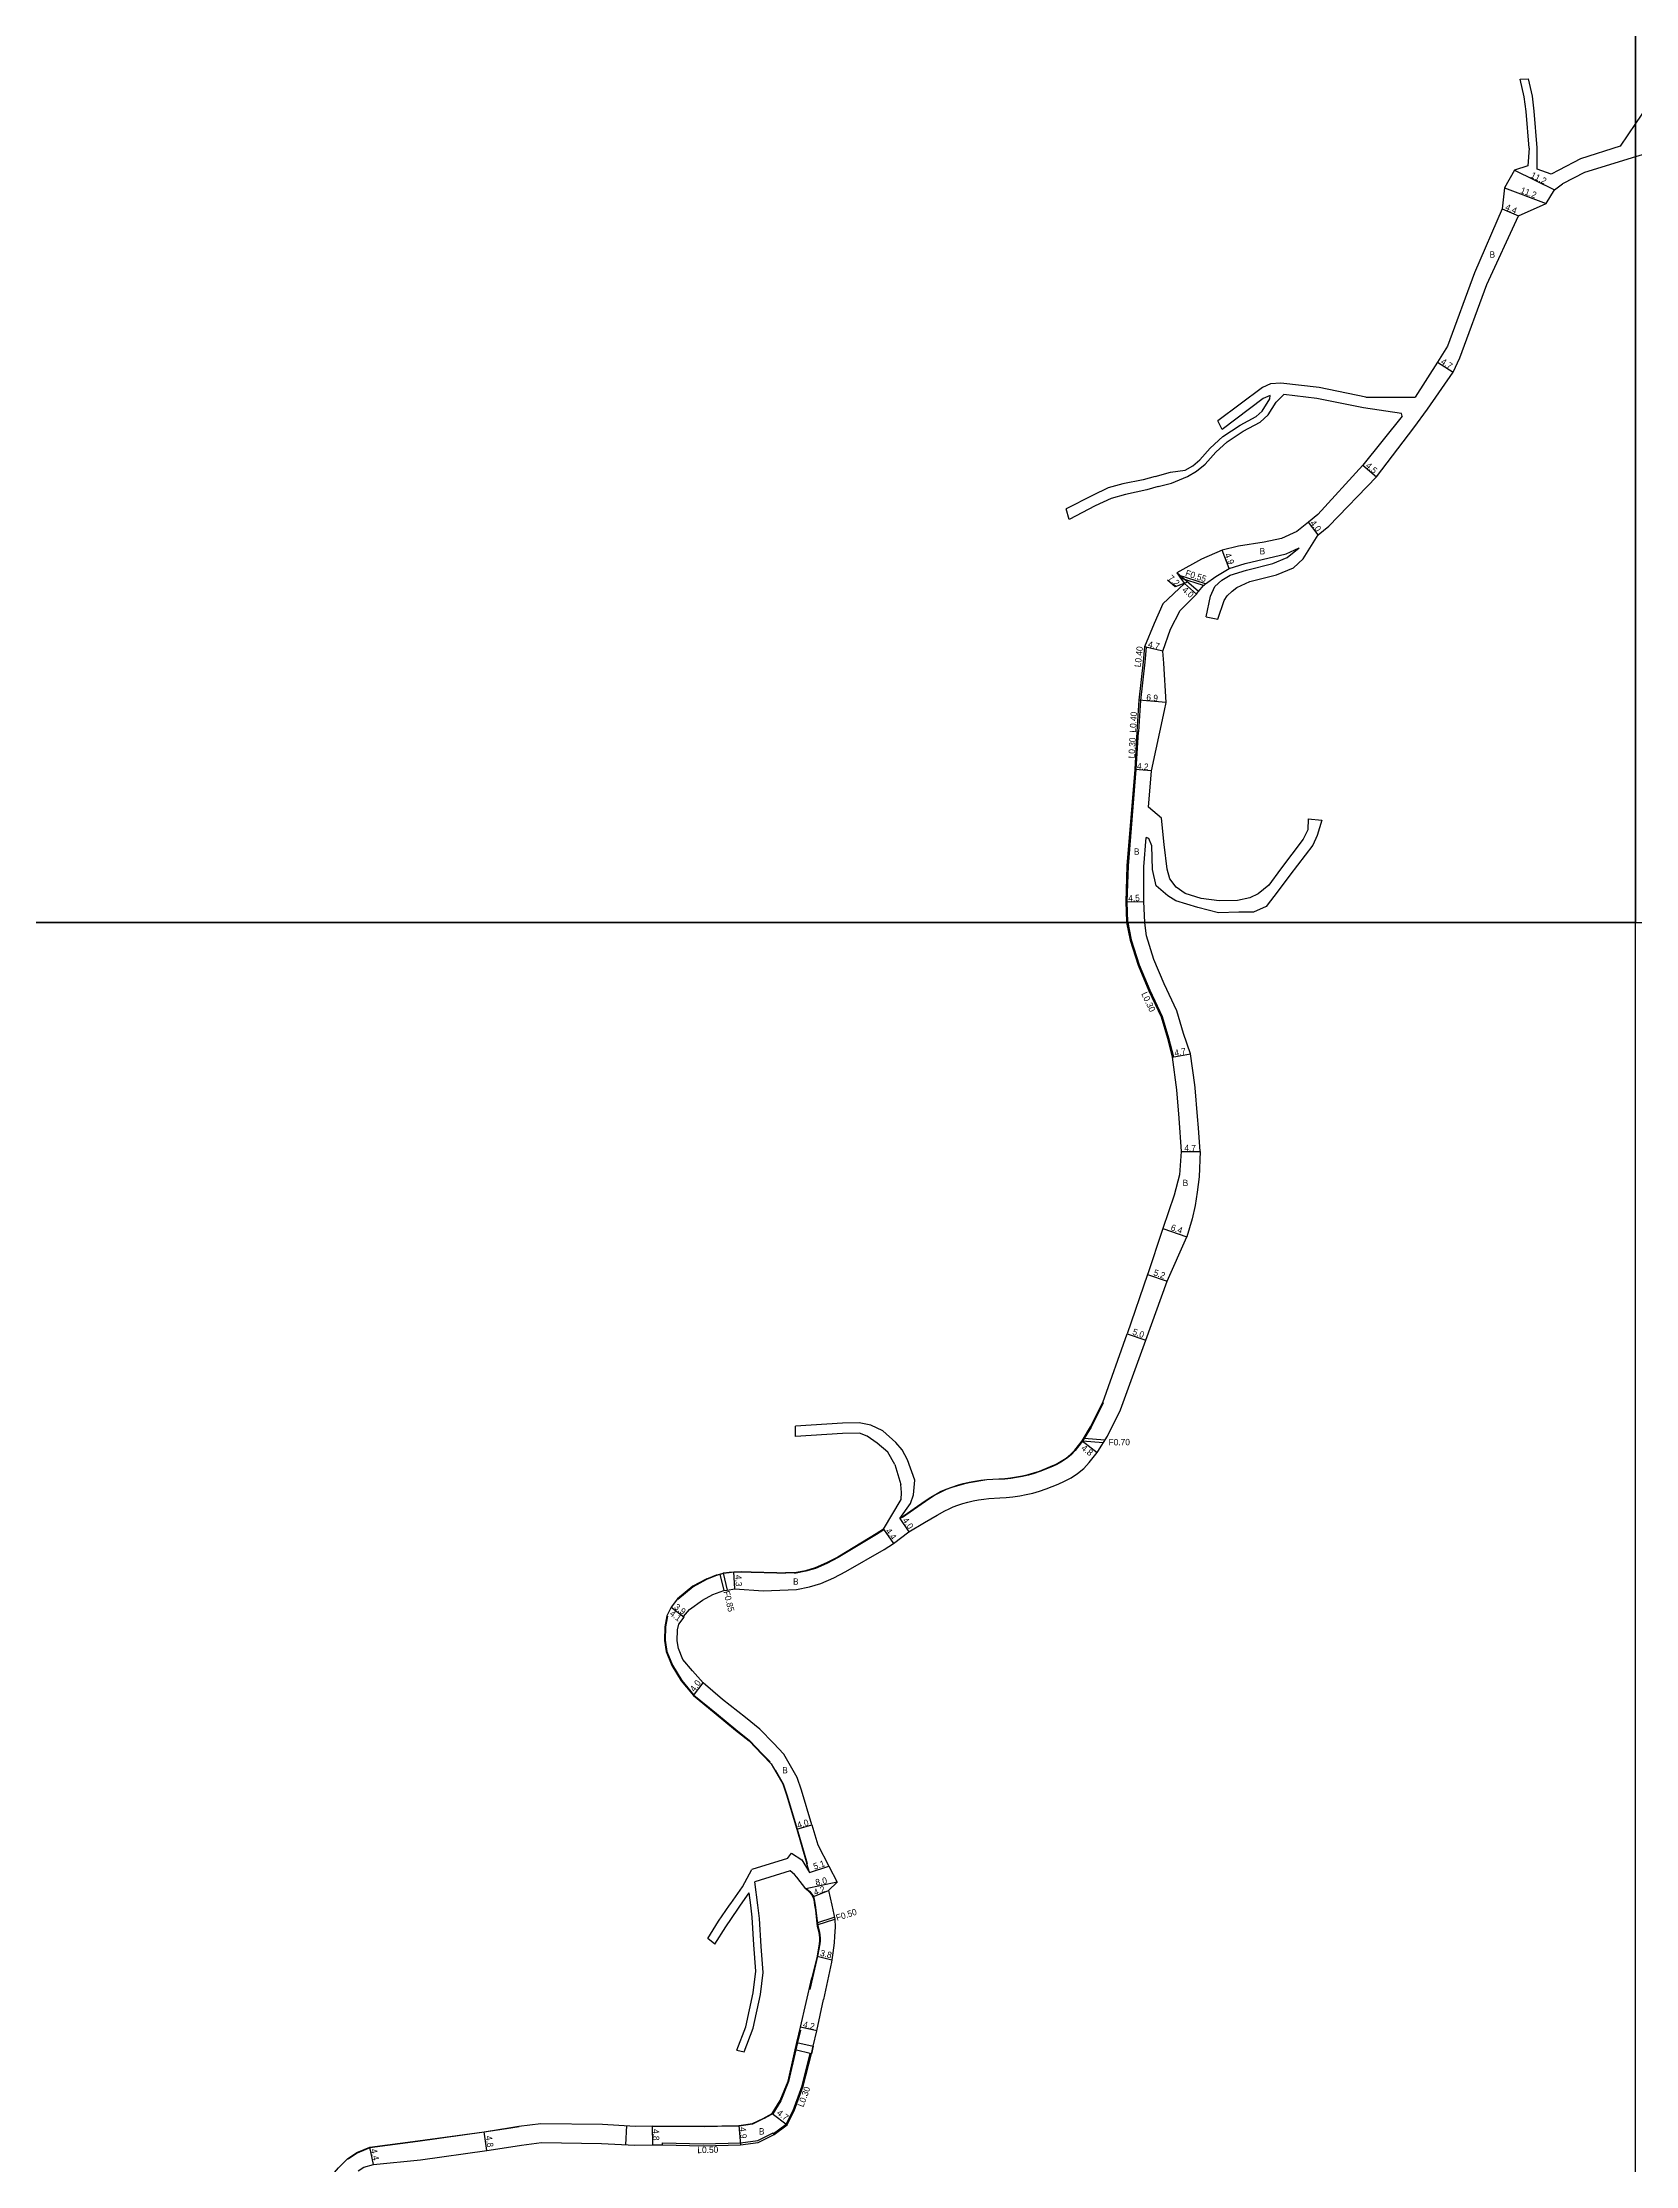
# Model space of a CAD drawing. Header units: metres. Extents: x -24000 to -20000, y -99000 to -96000.
# Drawn here: x -22800 to -22400, y -98112 to -97579 of the extents above; entities that cross this region are included whole.
import ezdxf

# ---------------------------------------------------------------- set-up
doc = ezdxf.new("R2010")
doc.units = ezdxf.units.M
doc.header["$LTSCALE"] = 2.5
for name, color, linetype in [('側溝・桝', 7, 'Continuous'), ('図郭', 7, 'Continuous'), ('幅員', 7, 'Continuous'), ('歩道・分離帯・安全施設', 7, 'Continuous'), ('舗装', 7, 'Continuous'), ('道路', 7, 'Continuous')]:
    doc.layers.add(name, color=color, linetype=linetype)
doc.styles.get("Standard").update_dxf_attribs({"font": ''})
doc.styles.get('Standard').set_extended_font_data('@MS PGothic')

msp = doc.modelspace()

# ---------------------------------------------------------------- linework, layer by layer
at = {"layer": '側溝・桝'}
for points in [[(-22507.97, -97714.95), (-22514.78, -97712.77)], [(-22508.45, -97715.38), (-22514.24, -97713.52)], [(-22522.88, -97730.82), (-22523.25, -97734.56), (-22524.33, -97744.19), (-22524.48, -97746.74)], [(-22522.88, -97730.82), (-22523.28, -97730.72)], [(-22524.48, -97746.73), (-22524.79, -97752.09)], [(-22524.89, -97752.08), (-22525.44, -97761.57), (-22527.39, -97785.76), (-22527.7, -97794.81), (-22527.52, -97799.77), (-22527.47, -97800)], [(-22525.19, -97752.07), (-22524.89, -97752.08), (-22524.79, -97752.09)], [(-22527.47, -97800), (-22526.6, -97804.3), (-22524.6, -97810.58), (-22521.93, -97816.96), (-22518.83, -97823.54), (-22517.23, -97828.89), (-22516.05, -97833.73)], [(-22516.35, -97833.79), (-22516.05, -97833.73)], [(-22538.96, -97930.09), (-22533.62, -97930.57)], [(-22538.55, -97929.42), (-22533.21, -97929.91)], [(-22629.93, -97963.57), (-22628.91, -97967.73)], [(-22629.12, -97963.34), (-22628.07, -97967.59)], [(-22605.57, -98051.12), (-22601.19, -98049.7)], [(-22605.51, -98051.63), (-22601.08, -98050.2)], [(-22616.44, -98104.07), (-22613.26, -98101.69), (-22611.51, -98098.29), (-22609.26, -98092.11), (-22607.23, -98083.95), (-22606.94, -98084.02)], [(-22644.32, -98106.38), (-22634.1, -98106.62), (-22624.76, -98106.43), (-22620.4, -98105.83), (-22616.54, -98103.9)], [(-22616.29, -98104.34), (-22616.44, -98104.07), (-22616.54, -98103.9)], [(-22644.31, -98106.88), (-22644.32, -98106.38)]]:
    msp.add_lwpolyline(points, dxfattribs=at)
at = {"layer": '図郭'}
for points in [[(-23200, -97800), (-22400, -97800), (-22400, -97200), (-23200, -97200)], [(-22400, -97800), (-21600, -97800), (-21600, -97200), (-22400, -97200)], [(-23200, -98400), (-22400, -98400), (-22400, -97800), (-23200, -97800)]]:
    msp.add_lwpolyline(points, close=True, dxfattribs=at)
at = {"layer": '幅員'}
for points in [[(-22432.94, -97615.46), (-22422.45, -97619.39)], [(-22430.41, -97611.02), (-22420.35, -97615.96)], [(-22433.46, -97620.75), (-22429.42, -97622.49)], [(-22449.74, -97659.22), (-22445.78, -97661.75)], [(-22468.47, -97685.13), (-22465.06, -97688.06)], [(-22479.68, -97702.61), (-22482.14, -97699.45)], [(-22502.01, -97711.05), (-22503.81, -97706.49)], [(-22512.48, -97714.51), (-22515.62, -97715.64), (-22517.54, -97714)], [(-22509.75, -97716.86), (-22515.21, -97712.17)], [(-22510.23, -97717.48), (-22513.27, -97714.87)], [(-22518.7, -97731.79), (-22523.28, -97730.72)], [(-22517.85, -97744.7), (-22524.73, -97744.15)], [(-22521.56, -97761.85), (-22525.74, -97761.55)], [(-22528, -97794.81), (-22523.5, -97794.65)], [(-22516.35, -97833.79), (-22511.73, -97832.92)], [(-22514.05, -97857.48), (-22509.35, -97857.51)], [(-22518.72, -97876.82), (-22512.67, -97878.88)], [(-22522.51, -97888.33), (-22517.6, -97890.02)], [(-22527.66, -97903.23), (-22522.94, -97904.86)], [(-22538.96, -97930.09), (-22535.18, -97933.05)], [(-22584.73, -97949.66), (-22582.44, -97952.94)], [(-22588.84, -97952.32), (-22586.33, -97955.94)], [(-22626.17, -97967.28), (-22626.37, -97962.98)], [(-22642.15, -97971.91), (-22639.05, -97974.27)], [(-22642.15, -97971.91), (-22638.89, -97974.39)], [(-22636.53, -97994.1), (-22634.13, -97990.89)], [(-22610.62, -98027.67), (-22606.79, -98026.51)], [(-22607.42, -98038.51), (-22602.58, -98036.9)], [(-22600.49, -98040.96), (-22608.31, -98042.64)], [(-22606.54, -98044.59), (-22602.63, -98043.05)], [(-22605.52, -98059.53), (-22601.83, -98060.43)], [(-22605.59, -98078.32), (-22609.68, -98077.37)], [(-22616.76, -98099.03), (-22613.03, -98101.89)], [(-22688.4, -98108.36), (-22689.1, -98103.61)], [(-22646.87, -98102.13), (-22646.79, -98106.93)], [(-22625.11, -98102.04), (-22624.73, -98106.92)], [(-22716.88, -98111.82), (-22717.83, -98107.52)]]:
    msp.add_lwpolyline(points, dxfattribs=at)
at = {"layer": '歩道・分離帯・安全施設'}
for points in [[(-22533.63, -97920.54), (-22536.68, -97926.68), (-22538.84, -97930.17), (-22540.69, -97932.53), (-22541.72, -97933.62), (-22542.88, -97934.57), (-22544.13, -97935.4), (-22545.44, -97936.12), (-22546.8, -97936.75), (-22549.6, -97937.85), (-22551.02, -97938.33), (-22552.46, -97938.75), (-22553.92, -97939.07), (-22555.4, -97939.34), (-22556.88, -97939.57), (-22558.37, -97939.71), (-22559.87, -97939.78), (-22562.86, -97939.95), (-22564.35, -97940.15), (-22565.83, -97940.4), (-22567.3, -97940.68), (-22568.76, -97941.02), (-22570.21, -97941.41), (-22571.64, -97941.86), (-22573.05, -97942.38), (-22574.42, -97942.99), (-22575.74, -97943.7), (-22577.01, -97944.49), (-22578.31, -97945.34), (-22584.08, -97949.38)], [(-22588.76, -97952.45), (-22590.59, -97953.64), (-22600.22, -97959.43), (-22603.04, -97960.89), (-22605.91, -97962.15), (-22608.36, -97962.88), (-22611.19, -97963.43)], [(-22613.41, -97963.44), (-22615.58, -97963.37), (-22622.07, -97963.21), (-22624.59, -97963.08), (-22626.36, -97963.13), (-22627.54, -97963.23), (-22628.99, -97963.46), (-22630.72, -97963.95), (-22633.28, -97964.95), (-22636.59, -97966.78), (-22640.47, -97969.93)], [(-22643.08, -97974.12), (-22643.57, -97976.83), (-22643.65, -97980.22), (-22643.23, -97983.01), (-22641.82, -97986.47), (-22639.49, -97990.27), (-22636.42, -97993.99), (-22630.76, -97998.62), (-22625.89, -98002.64), (-22622.46, -98005.38), (-22619.2, -98008.79), (-22617.32, -98010.73)], [(-22615.99, -98012.76), (-22614, -98016.22), (-22613.07, -98018.98), (-22610.47, -98027.62), (-22607.96, -98036.27)], [(-22608.21, -98042.53), (-22607.36, -98043.29), (-22606.78, -98043.92), (-22606.4, -98044.54), (-22606.21, -98045.28), (-22605.98, -98046.73)], [(-22605.98, -98046.73), (-22605.79, -98047.96), (-22605.4, -98051.34), (-22605.32, -98051.93), (-22604.88, -98053.5), (-22604.79, -98054.24), (-22604.74, -98054.92), (-22604.77, -98055.66), (-22604.85, -98056.46), (-22605.37, -98059.56), (-22606.67, -98064.98), (-22607.35, -98067.92)], [(-22609.69, -98078.08), (-22610.42, -98081.21), (-22610.88, -98083.06), (-22612.64, -98091), (-22614.63, -98095.85), (-22616.65, -98099.14), (-22616.99, -98099.32), (-22618.83, -98100.31), (-22619, -98100.41), (-22621.68, -98101.73), (-22625.1, -98102.19), (-22630.47, -98102.31), (-22633.76, -98102.38), (-22646.87, -98102.28), (-22646.87, -98102.28)], [(-22680.33, -98102.41), (-22682.39, -98102.73), (-22689.08, -98103.76), (-22705.72, -98106.04), (-22717.79, -98107.67), (-22720.98, -98108.96), (-22723.27, -98110.52)]]:
    msp.add_lwpolyline(points, dxfattribs=at)
at = {"layer": '舗装'}
msp.add_lwpolyline([(-22653.39, -98102.08), (-22653.58, -98106.88)], dxfattribs=at)
at = {"layer": '道路'}
for points in [[(-22428.96, -97588.22), (-22426.88, -97588.1)], [(-22427.47, -97596.28), (-22427.95, -97592.63), (-22428.96, -97588.22)], [(-22425.44, -97596.21), (-22425.87, -97592.5), (-22426.88, -97588.1)], [(-22426.7, -97605.51), (-22427.47, -97596.28)], [(-22426.7, -97605.51), (-22427.47, -97596.28)], [(-22424.67, -97605.44), (-22425.44, -97596.21)], [(-22424.67, -97605.44), (-22425.44, -97596.21)], [(-22400, -97599.35), (-22403.84, -97605.02)], [(-22400, -97599.35), (-22403.84, -97605.02)], [(-22396.98, -97594.89), (-22400, -97599.35)], [(-22396.98, -97594.89), (-22400, -97599.35)], [(-22403.84, -97605.02), (-22413.79, -97608.22), (-22419.28, -97611.06), (-22421.16, -97612.01)], [(-22427.08, -97609.93), (-22430.41, -97611.02), (-22432.94, -97615.46), (-22433.46, -97620.75), (-22440.41, -97636.82), (-22447.19, -97655.21), (-22449.74, -97659.22), (-22455.37, -97668.06)], [(-22426.7, -97605.51), (-22427.08, -97609.93)], [(-22424.67, -97610.83), (-22424.67, -97605.44)], [(-22400, -97607.73), (-22412.83, -97611.61), (-22418.32, -97614.45)], [(-22393.33, -97605.7), (-22400, -97607.73)], [(-22479.68, -97702.61), (-22477.01, -97700.47), (-22465.06, -97688.06), (-22455.67, -97675.74), (-22452.27, -97671.03), (-22445.78, -97661.75), (-22444.09, -97658.18), (-22437.31, -97639.79), (-22429.42, -97622.49), (-22422.45, -97619.39), (-22420.35, -97615.96), (-22418.32, -97614.45)], [(-22421.16, -97612.01), (-22424.67, -97610.83)], [(-22520.6, -97687.99), (-22516.73, -97686.88), (-22513.05, -97686.36), (-22511.18, -97685.25), (-22509.39, -97683.79), (-22506.79, -97680.86), (-22503.6, -97677.93), (-22499.3, -97675.05), (-22495.24, -97672.89), (-22493.75, -97671.57), (-22491.81, -97668.49), (-22491.77, -97667.61)], [(-22519.88, -97690.49), (-22516.55, -97689.65), (-22512.48, -97687.98), (-22510.24, -97686.65), (-22508.08, -97684.89), (-22505.42, -97681.9), (-22502.52, -97679.23), (-22498.53, -97676.56), (-22494.29, -97674.3), (-22492.22, -97672.47), (-22490.23, -97669.3), (-22488.31, -97667.38)], [(-22479.47, -97665.63), (-22489.09, -97664.51), (-22491.67, -97664.68), (-22493.66, -97665.6), (-22504.86, -97674.01)], [(-22491.77, -97667.61), (-22493.48, -97668.4), (-22503.77, -97676.15)], [(-22480.06, -97668.37), (-22488.31, -97667.38)], [(-22468.33, -97670.75), (-22480.06, -97668.37)], [(-22468.33, -97670.75), (-22480.06, -97668.37)], [(-22467.74, -97668.01), (-22479.47, -97665.63)], [(-22467.74, -97668.01), (-22479.47, -97665.63)], [(-22467.74, -97668.01), (-22463.05, -97668.05), (-22455.37, -97668.06)], [(-22458.63, -97672.83), (-22468.47, -97685.13), (-22479.76, -97697.54), (-22482.14, -97699.45), (-22485.07, -97701.8), (-22488.9, -97703.55), (-22493.25, -97704.43), (-22499.67, -97705.44), (-22503.81, -97706.49), (-22508.95, -97708.73), (-22515.21, -97712.17), (-22514.78, -97712.77), (-22514.62, -97712.99), (-22514.24, -97713.52), (-22513.27, -97714.87), (-22518.68, -97719.96), (-22520.89, -97724.88), (-22523.28, -97730.72), (-22523.64, -97734.51), (-22524.73, -97744.15), (-22524.88, -97746.74)], [(-22503.77, -97676.15), (-22504.86, -97674.01)], [(-22458.63, -97672.83), (-22458.8, -97672.12), (-22468.33, -97670.75)], [(-22523.59, -97688.82), (-22528.75, -97689.83), (-22532.41, -97690.84), (-22536.36, -97692.7), (-22542.95, -97696.1)], [(-22520.6, -97687.99), (-22523.59, -97688.82)], [(-22520.6, -97687.99), (-22523.59, -97688.82)], [(-22522.71, -97691.33), (-22528.03, -97692.51), (-22531.69, -97693.51), (-22535.64, -97695.37), (-22542.23, -97698.77)], [(-22519.88, -97690.49), (-22522.71, -97691.33)], [(-22519.88, -97690.49), (-22522.71, -97691.33)], [(-22542.23, -97698.77), (-22542.95, -97696.1)], [(-22518.29, -97746.74), (-22517.85, -97744.7), (-22518.47, -97734.83), (-22518.7, -97731.79), (-22516.74, -97726.34), (-22514.34, -97721.6), (-22510.23, -97717.48), (-22509.9, -97717.04), (-22509.75, -97716.86), (-22508.45, -97715.38), (-22508.26, -97715.16), (-22507.97, -97714.95), (-22505.41, -97713.12), (-22502.01, -97711.05), (-22498.03, -97709.85), (-22487.7, -97707.41), (-22484.44, -97705.91)], [(-22507.78, -97723.22), (-22506.71, -97717.98), (-22505.63, -97715.57), (-22503.89, -97713.98), (-22501.81, -97712.73), (-22497.65, -97711.47), (-22491.09, -97709.8), (-22487.43, -97708.29), (-22484.44, -97705.91)], [(-22504.84, -97723.82), (-22503.27, -97719.09), (-22502.5, -97717.96), (-22501.31, -97716.77), (-22500.12, -97715.87), (-22496.84, -97714.36), (-22490.14, -97712.65), (-22485.9, -97710.9), (-22483.48, -97708.63), (-22479.68, -97702.61)], [(-22507.78, -97723.22), (-22504.84, -97723.82)], [(-22524.88, -97746.74), (-22525.19, -97752.07), (-22525.74, -97761.55), (-22527.69, -97785.75), (-22528, -97794.81), (-22527.82, -97799.8), (-22527.78, -97800)], [(-22522.29, -97770.98), (-22521.56, -97761.85), (-22518.29, -97746.74)], [(-22482.21, -97773.91), (-22482.28, -97776.66), (-22483.44, -97779.07), (-22489.17, -97786.57), (-22492.07, -97790.57), (-22494.73, -97792.73), (-22496.81, -97793.74), (-22499.96, -97794.41), (-22504.54, -97794.5), (-22509.03, -97793.93), (-22513.11, -97792.69), (-22515.36, -97791.12), (-22516.95, -97789.04), (-22517.62, -97786.55), (-22518.38, -97780.4), (-22519.06, -97773.75), (-22522.29, -97770.98)], [(-22478.75, -97774.23), (-22479.9, -97778.14), (-22481.06, -97780.55), (-22486.78, -97788.05), (-22489.69, -97792.05)], [(-22482.21, -97773.91), (-22478.75, -97774.23)], [(-22523.22, -97800), (-22523.5, -97794.65), (-22523.49, -97785.98), (-22522.9, -97778.65)], [(-22489.69, -97792.05), (-22492.74, -97795.92), (-22495.89, -97797.41), (-22499.62, -97797.4), (-22504.7, -97797.51), (-22509.88, -97796.19), (-22515.42, -97794.54), (-22517.46, -97793.31), (-22520.37, -97790.75), (-22521.27, -97786.64), (-22521.46, -97780.7), (-22522.18, -97778.91), (-22522.9, -97778.65)], [(-22527.78, -97800), (-22526.9, -97804.37), (-22524.88, -97810.69), (-22522.21, -97817.09), (-22519.12, -97823.65), (-22517.52, -97828.97), (-22516.35, -97833.79), (-22515.25, -97842.02), (-22514.65, -97849.08), (-22514.05, -97857.48), (-22514.53, -97863.3), (-22515.87, -97868.44)], [(-22509.35, -97857.51), (-22509.76, -97851.51), (-22509.96, -97848.72), (-22510.57, -97841.51), (-22510.67, -97840.75), (-22511.73, -97832.92), (-22513.47, -97827.87), (-22515.18, -97822.14), (-22518.37, -97815.38), (-22520.94, -97809.24), (-22522.82, -97803.32), (-22523.21, -97800.09), (-22523.22, -97800)], [(-22509.35, -97857.51), (-22509.58, -97863.84), (-22510.04, -97867.67), (-22510.56, -97871.07), (-22511.35, -97874.41), (-22512.67, -97878.88)], [(-22515.87, -97868.44), (-22518.72, -97876.82), (-22518.98, -97877.58), (-22522.37, -97887.92), (-22522.51, -97888.33), (-22527.66, -97903.23)], [(-22522.94, -97904.86), (-22517.6, -97890.02), (-22512.67, -97878.88)], [(-22584.73, -97949.66), (-22578.39, -97945.22), (-22577.09, -97944.37), (-22575.81, -97943.57), (-22574.49, -97942.85), (-22573.11, -97942.24), (-22571.69, -97941.72), (-22570.26, -97941.26), (-22568.8, -97940.87), (-22567.33, -97940.53), (-22565.86, -97940.25), (-22564.37, -97940), (-22562.88, -97939.8), (-22559.88, -97939.63), (-22558.38, -97939.56), (-22556.9, -97939.42), (-22555.42, -97939.2), (-22553.95, -97938.93), (-22552.49, -97938.6), (-22551.06, -97938.19), (-22549.65, -97937.71), (-22546.86, -97936.61), (-22545.51, -97935.99), (-22544.21, -97935.27), (-22542.97, -97934.45), (-22541.82, -97933.51), (-22540.8, -97932.44), (-22538.96, -97930.09), (-22536.81, -97926.61), (-22533.76, -97920.48), (-22527.66, -97903.23)], [(-22582.44, -97952.94), (-22578.5, -97950.67), (-22575.32, -97948.8), (-22573.4, -97947.73), (-22572.36, -97947.16), (-22571.3, -97946.69), (-22570.14, -97946.26), (-22568.91, -97945.87), (-22567.64, -97945.53), (-22566.34, -97945.23), (-22565, -97944.97), (-22563.66, -97944.75), (-22562.42, -97944.58), (-22559.63, -97944.42), (-22558.05, -97944.35), (-22556.32, -97944.19), (-22554.62, -97943.93), (-22552.99, -97943.63), (-22551.3, -97943.25), (-22549.62, -97942.77), (-22548, -97942.21), (-22544.98, -97941.03), (-22543.34, -97940.27), (-22541.72, -97939.38), (-22540.12, -97938.32), (-22538.54, -97937.04), (-22537.16, -97935.57), (-22535.18, -97933.05), (-22535.01, -97932.84), (-22532.61, -97928.94), (-22529.34, -97922.35), (-22522.94, -97904.86)], [(-22592, -97926.17), (-22594.9, -97925.6), (-22599.15, -97925.69), (-22610.96, -97926.47)], [(-22610.89, -97929.02), (-22610.96, -97926.47)], [(-22586, -97936.09), (-22587.76, -97932.96), (-22590.42, -97930.73), (-22592.92, -97928.98), (-22594.84, -97928.16), (-22599.08, -97928.25), (-22610.89, -97929.02)], [(-22582.76, -97934.92), (-22584.18, -97932.35), (-22585.76, -97930.52), (-22589.01, -97927.62), (-22592, -97926.17)], [(-22580.92, -97939.99), (-22582.76, -97934.92)], [(-22580.92, -97939.99), (-22582.76, -97934.92)], [(-22586, -97936.09), (-22584.49, -97941.08)], [(-22586, -97936.09), (-22584.49, -97941.08)], [(-22584.73, -97949.66), (-22582.07, -97945.9), (-22581.32, -97943.65), (-22580.92, -97939.99)], [(-22588.84, -97952.32), (-22584.35, -97944.85), (-22584.27, -97943.12), (-22584.49, -97941.08)], [(-22606.79, -98026.51), (-22609.4, -98017.81), (-22610.47, -98014.63), (-22613.84, -98008.79), (-22616.48, -98006.07), (-22619.85, -98002.53), (-22623.48, -97999.63), (-22629.23, -97995.04), (-22634.13, -97990.89), (-22636.78, -97987.92), (-22639.2, -97985), (-22640.31, -97982.29), (-22640.6, -97980.32), (-22640.54, -97977.59), (-22640.19, -97976.12), (-22638.89, -97974.39), (-22639.05, -97974.27), (-22637.53, -97972.49), (-22634.31, -97970.14), (-22631.64, -97968.67), (-22628.91, -97967.73), (-22628.07, -97967.59), (-22626.17, -97967.28), (-22619.06, -97967.78), (-22610.71, -97967.46), (-22607.41, -97966.82), (-22604.52, -97965.97), (-22601.29, -97964.54), (-22598.25, -97962.97), (-22588.65, -97957.44), (-22586.33, -97955.94), (-22582.44, -97952.94)], [(-22588.84, -97952.32), (-22590.67, -97953.51), (-22600.3, -97959.3), (-22603.11, -97960.76), (-22605.96, -97962.01), (-22608.4, -97962.73), (-22611.19, -97963.27), (-22613.41, -97963.29)], [(-22633.17, -97964.75), (-22633.35, -97964.82), (-22636.68, -97966.66), (-22640.58, -97969.82), (-22642.15, -97971.91), (-22643.23, -97974.07), (-22643.72, -97976.82), (-22643.8, -97980.23), (-22643.37, -97983.05), (-22641.95, -97986.54), (-22639.61, -97990.36), (-22636.53, -97994.1), (-22630.86, -97998.74), (-22625.98, -98002.75), (-22622.56, -98005.49), (-22619.31, -98008.89), (-22617.06, -98011.21), (-22614.14, -98016.28), (-22613.22, -98019.02), (-22610.62, -98027.67), (-22608.1, -98036.31)], [(-22633.17, -97964.75), (-22630.77, -97963.81), (-22629.93, -97963.57), (-22629.12, -97963.34), (-22629.03, -97963.31), (-22627.56, -97963.08)], [(-22627.56, -97963.08), (-22626.37, -97962.98), (-22624.59, -97962.93)], [(-22624.59, -97962.93), (-22622.06, -97963.06), (-22615.58, -97963.22), (-22613.41, -97963.29)], [(-22606.79, -98026.51), (-22605.32, -98031.58), (-22602.58, -98036.9), (-22600.49, -98040.96)], [(-22612.95, -98035.02), (-22621.85, -98037.79)], [(-22612.95, -98035.02), (-22621.85, -98037.79)], [(-22612.95, -98035.02), (-22611.95, -98033.69), (-22609.37, -98035.35), (-22607.42, -98038.51)], [(-22607.42, -98038.51), (-22608.1, -98036.31)], [(-22627.47, -98046.73), (-22627.15, -98046.27), (-22624.25, -98042.1)], [(-22624.25, -98042.1), (-22621.85, -98037.79)], [(-22612.23, -98038.11), (-22621.12, -98040.88)], [(-22612.23, -98038.11), (-22621.12, -98040.88)], [(-22620.38, -98046.73), (-22621.12, -98040.88)], [(-22608.31, -98042.64), (-22610.6, -98039.69), (-22611.21, -98038.99), (-22612.23, -98038.11)], [(-22600.49, -98040.96), (-22602.63, -98043.05), (-22601.84, -98046.73)], [(-22632.95, -98055.1), (-22630.22, -98050.76), (-22627.47, -98046.73)], [(-22631.17, -98056.52), (-22628.43, -98052.19), (-22625.36, -98047.69), (-22624.7, -98046.73)], [(-22625.63, -98083.17), (-22623.4, -98077.26), (-22621.59, -98068.77), (-22620.85, -98063.28), (-22621.37, -98056.72), (-22621.8, -98049.73), (-22622.15, -98046.73)], [(-22624.7, -98046.73), (-22622.52, -98043.61)], [(-22623.79, -98083.52), (-22621.56, -98077.61), (-22619.74, -98069.13), (-22619.01, -98063.64), (-22619.52, -98057.07), (-22619.96, -98050.09), (-22620.38, -98046.73)], [(-22622.15, -98046.73), (-22622.52, -98043.61)], [(-22608.31, -98042.64), (-22607.47, -98043.4), (-22606.9, -98044.02), (-22606.54, -98044.59), (-22606.36, -98045.32), (-22606.13, -98046.73)], [(-22606.13, -98046.73), (-22605.94, -98047.98), (-22605.55, -98051.36), (-22605.47, -98051.97), (-22605.03, -98053.53), (-22604.94, -98054.25), (-22604.89, -98054.92), (-22604.92, -98055.65), (-22605, -98056.44), (-22605.52, -98059.53), (-22606.81, -98064.95)], [(-22601.84, -98046.73), (-22601.08, -98050.2), (-22600.98, -98052.26), (-22601.11, -98054.51), (-22601.23, -98056.19), (-22601.58, -98058.71), (-22601.83, -98060.43), (-22601.91, -98061.04), (-22603.92, -98070.45)], [(-22631.17, -98056.52), (-22632.95, -98055.1)], [(-22682.41, -98102.58), (-22680.36, -98102.26), (-22674.88, -98101.54), (-22659.36, -98101.74), (-22651.18, -98102.21), (-22646.87, -98102.13), (-22633.65, -98102.23), (-22625.11, -98102.04), (-22621.72, -98101.59), (-22619.06, -98100.27), (-22616.76, -98099.03), (-22614.77, -98095.78), (-22612.78, -98090.95), (-22611.02, -98083.02), (-22610.57, -98081.18), (-22609.68, -98077.37), (-22606.81, -98064.95)], [(-22606.49, -98082.17), (-22605.59, -98078.32), (-22603.92, -98070.45)], [(-22682.41, -98107.43), (-22679.73, -98107.02), (-22674.73, -98106.35), (-22659.61, -98106.53), (-22651.27, -98107.02), (-22646.79, -98106.93), (-22644.31, -98106.88), (-22634.09, -98107.12), (-22624.73, -98106.92), (-22620.28, -98106.32), (-22616.29, -98104.34), (-22613.03, -98101.89), (-22611.24, -98098.41), (-22608.97, -98092.2), (-22606.94, -98084.02)], [(-22625.63, -98083.17), (-22623.79, -98083.52)], [(-22611.02, -98083.02), (-22610.57, -98081.18)], [(-22606.94, -98084.02), (-22606.49, -98082.17)], [(-22606.94, -98084.02), (-22606.49, -98082.17)], [(-22723.38, -98110.41), (-22721.05, -98108.83), (-22717.83, -98107.52), (-22705.74, -98105.89), (-22689.1, -98103.61), (-22682.41, -98102.58)], [(-22735.65, -98160.52), (-22733.96, -98157.5), (-22733.18, -98155.07), (-22732.59, -98151.92), (-22732.26, -98149.72), (-22732.23, -98148.13), (-22732.28, -98146.71), (-22732.51, -98142.09), (-22732.54, -98139.83), (-22732.54, -98136.74), (-22732.48, -98135.06), (-22732.09, -98130.49), (-22731.85, -98127.45), (-22731.66, -98125.77), (-22731.38, -98124.11), (-22731.03, -98122.41), (-22730.39, -98120.23), (-22729.29, -98117.57), (-22727.76, -98115.15), (-22725.67, -98112.69), (-22723.38, -98110.41)], [(-22720.74, -98113.45), (-22719.35, -98112.51), (-22716.88, -98111.82), (-22705.04, -98110.64), (-22688.4, -98108.36), (-22682.41, -98107.43)]]:
    msp.add_lwpolyline(points, dxfattribs=at)
msp.add_lwpolyline([(-22610.57, -98081.18), (-22606.49, -98082.17), (-22606.94, -98084.02), (-22611.02, -98083.02)], close=True, dxfattribs=at)

# ---------------------------------------------------------------- texts
at = {"layer": '側溝・桝'}
for s, rotation, p in [('F0.55', 342.198, (-22513.18, -97712.89)), ('L0.40', 83.5645, (-22524.25, -97735.93)), ('L0.40', 86.6637, (-22525.47, -97752.31)), ('L0.30', 86.6637, (-22525.78, -97758.79)), ('L0.30', 295.2369, (-22524.15, -97817.87)), ('F0.70', 0.431, (-22532.3, -97931.27)), ('F0.85', 283.8186, (-22629.05, -97968.01)), ('F0.50', 17.9021, (-22600.47, -98050.71)), ('L0.30', 69.9105, (-22608.96, -98097.56)), ('L0.50', 1.1867, (-22635.54, -98109.01))]:
    msp.add_text(s, height=1.6, rotation=rotation, dxfattribs=at).set_placement(p)
at = {"layer": '幅員'}
for s, rotation, p in [('11.2', 339.4749, (-22429.04, -97616.72)), ('11.2', 333.8352, (-22426.5, -97612.84)), ('4.4', 336.7666, (-22432.87, -97620.9)), ('4.7', 327.4062, (-22449.06, -97659.54)), ('4.5', 319.2759, (-22467.92, -97685.48)), ('4.0', 307.9552, (-22481.82, -97699.71)), ('4.9', 291.592, (-22503.22, -97707.56)), ('7.2', 319.3618, (-22517.53, -97713.75)), ('4.0', 319.3618, (-22513.98, -97716.68)), ('4.7', 346.9078, (-22522.53, -97730.8)), ('6.9', 355.4667, (-22522.88, -97744.2)), ('4.2', 355.8909, (-22525.24, -97761.48)), ('4.5', 2.0238, (-22527.35, -97794.69)), ('4.7', 10.6607, (-22515.63, -97833.55)), ('4.7', 359.6599, (-22513.3, -97857.39)), ('6.4', 341.19, (-22516.84, -97877.2)), ('5.2', 340.9332, (-22521.18, -97888.52)), ('5.0', 340.9332, (-22526.45, -97903.39)), ('4.8', 321.9254, (-22539.31, -97932.24)), ('4.0', 305.046, (-22584.14, -97950.08)), ('4.4', 304.7087, (-22588.42, -97952.76)), ('4.3', 272.6979, (-22626.08, -97963.82)), ('4.1', 322.6303, (-22642.66, -97973.8)), ('3.9', 322.6303, (-22641.54, -97972.13)), ('4.0', 53.2417, (-22636.29, -97993.27)), ('4.0', 16.7316, (-22610.26, -98027.46)), ('5.1', 18.4023, (-22606.14, -98037.83)), ('4.2', 21.537, (-22606.01, -98044.36)), ('8.0', 12.1517, (-22605.73, -98041.83)), ('3.8', 346.2567, (-22604.86, -98059.43)), ('4.2', 346.8409, (-22609.17, -98077.38)), ('4.7', 322.4434, (-22615.76, -98099.18)), ('4.8', 278.4095, (-22688.72, -98104.74)), ('4.8', 270.9571, (-22646.76, -98102.93)), ('4.9', 274.4809, (-22624.97, -98102.49)), ('4.4', 282.5011, (-22717.61, -98108.09))]:
    msp.add_text(s, height=1.6, rotation=rotation, dxfattribs=at).set_placement(p)
at = {"layer": '舗装'}
for p in [(-22436.66, -97633.03), (-22494.39, -97707.51), (-22525.95, -97782.94), (-22513.7, -97866.15), (-22611.54, -97966.25), (-22614.26, -98013.64), (-22620.09, -98104.32)]:
    msp.add_text('B', height=1.6, dxfattribs=at).set_placement(p)

doc.saveas('drawing.dxf')
